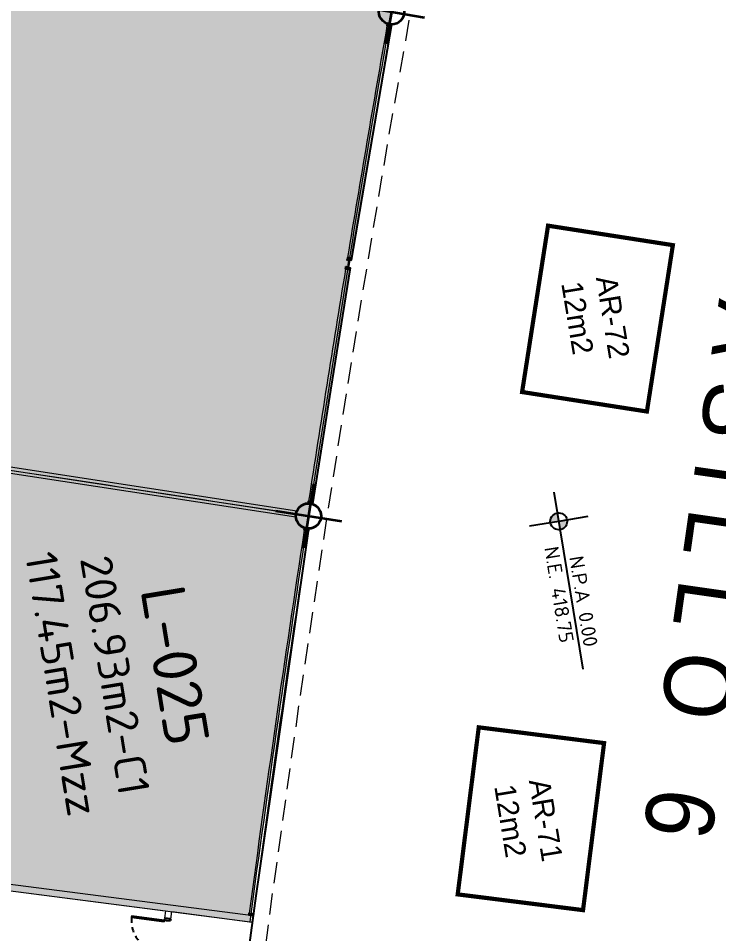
# Model space of a CAD drawing. Header units: metres. Extents: x 2 to 659295185, y -28 to 1124222152.
# Drawn here: x 655454.09 to 655470.72, y 1126575.22 to 1126596.97 of the extents above; entities that cross this region are included whole.
import ezdxf
from ezdxf.enums import TextEntityAlignment as Align

# ---------------------------------------------------------------- set-up
doc = ezdxf.new("R2010")
doc.units = ezdxf.units.M
doc.header["$MEASUREMENT"] = 0
for name, pattern in [('CCSM_C1_CUERPO HP$0$CONTINUA', [0]), ('CCSM_C1_CUERPO HP$0$HIDDEN2', [0.1875, 0.125, -0.0625]), ('CONTINUA', [0]), ('DASHDOT', [1, 0.5, -0.25, 0, -0.25]), ('DASHED', [0.75, 0.5, -0.25])]:
    doc.linetypes.add(name, pattern=pattern)
doc.layers.get('0').update_dxf_attribs({"linetype": 'CONTINUOUS'})
for name, color, linetype in [('CCSM_C1_CUERPO BJ$0$A-LOCAL ID', 7, 'CONTINUOUS'), ('CCSM_C1_CUERPO BJ$0$ID_Nº LOCAL', 7, 'CONTINUOUS'), ('CCSM_C1_CUERPO HP$0$A-FRENTE DE LOCAL', 4, 'CONTINUOUS'), ('CCSM_C1_CUERPO HP$0$A-LOCAL ID', 7, 'CONTINUOUS'), ('CCSM_C1_CUERPO HP$0$A-MARCOS LOCALES', 4, 'CONTINUOUS'), ('CCSM_C1_CUERPO HP$0$A-PARED', 2, 'CCSM_C1_CUERPO HP$0$CONTINUA'), ('CCSM_C1_CUERPO HP$0$A-PUERTA', 5, 'CCSM_C1_CUERPO HP$0$CONTINUA'), ('CCSM_C1_CUERPO HP$0$A-TEXTOS NIVELES', 7, 'CONTINUOUS'), ('CCSM_C1_CUERPO HP$0$ID_AREA EXACTA', 7, 'CONTINUOUS'), ('CCSM_C1_CUERPO HP$0$ID_Nº LOCAL', 7, 'CONTINUOUS'), ('CCSM_C1_CUERPO HP$0$ID_RUBRO', 7, 'CONTINUOUS'), ('CCSM_C1_CUERPO HP$0$ID_USO', 7, 'CONTINUOUS'), ('CCSM_XREF KIOSKOSE$0$Kiosco General', 154, 'CONTINUOUS')]:
    doc.layers.add(name, color=color, linetype=linetype)
doc.layers.add('CCSM_C1_CUERPO HP$0$A-AREAS COMERCIALES', color=151, linetype='CONTINUOUS', plot=False)
for name, color, linetype, lineweight in [('CCSM_XREF ESTRUCTURA15$0$E-CP COLUMNAS', 2, 'CONTINUOUS', 35), ('LOCALES ASIGNADOS', 41, 'DASHDOT', 0), ('LOCALES PROPIOS', 101, 'CONTINUA', 0)]:
    doc.layers.add(name, color=color, linetype=linetype, lineweight=lineweight)
doc.styles.add('CCSM_C1_CUERPO BJ$0$ROMANS', font='romans__.ttf')
doc.styles.add('CCSM_C1_CUERPO BJ$0$sigo', font='arial.ttf', dxfattribs={"width": 0.9})
doc.styles.add('CCSM_C1_CUERPO HP$0$ROMANS', font='romans__.ttf')
doc.styles.add('CCSM_C1_CUERPO HP$0$Standard', font='txt_____.ttf')
doc.styles.add('CCSM_XREF KIOSKOSE$0$Standard', font='txt')

# ---------------------------------------------------------------- blocks, each defined once
blk = doc.blocks.new('CCSM_C1_CUERPO HP$0$P. Doble 180+')
for p, q in [((-0.934, 1.589), (-0.153, 1.589)), ((-0.934, 1.589), (-0.934, 1.549)), ((-0.153, 1.549), (-0.934, 1.549)), ((-0.138, 1.619), (-0.153, 1.619)), ((-0.153, 1.619), (-0.153, 1.594)), ((-0.153, 1.594), (-0.108, 1.594)), ((-0.153, 1.589), (-0.153, 1.549)), ((-0.138, 1.634), (-0.138, 1.619)), ((-0.108, 1.584), (-0.003, 1.595)), ((-0.108, 1.594), (-0.108, 1.584)), ((-0.018, 1.634), (-0.018, 1.619)), ((-0.018, 1.619), (-0.003, 1.619)), ((-0.003, 1.619), (-0.003, 1.594)), ((-0.153, 0.069), (-0.934, 0.069)), ((-0.934, 0.029), (-0.934, 0.069)), ((-0.934, 0.029), (-0.153, 0.029)), ((-0.153, 0.029), (-0.153, 0.069)), ((-0.153, 0.024), (-0.108, 0.024)), ((-0.153, -0.001), (-0.153, 0.024)), ((-0.108, 0.024), (-0.108, 0.034)), ((-0.108, 0.034), (-0.003, 0.024)), ((-0.003, -0.001), (-0.003, 0.024)), ((-0.138, -0.001), (-0.153, -0.001)), ((-0.138, -0.016), (-0.138, -0.001)), ((-0.018, -0.001), (-0.003, -0.001)), ((-0.018, -0.016), (-0.018, -0.001))]:
    blk.add_line(p, q)
at = {"ltscale": 0.5}
for p, q in [((-0.018, 1.634), (-0.138, 1.634)), ((-0.018, -0.016), (-0.138, -0.016))]:
    blk.add_line(p, q, dxfattribs=at)
at = {"color": 8, "linetype": 'CCSM_C1_CUERPO HP$0$HIDDEN2'}
for centre, start, end in [((-0.15, 1.592), 183.0911, 275.2716), ((-0.15, 0.027), 84.7284, 176.9089)]:
    blk.add_arc(centre, 0.786, start, end, dxfattribs=at)
blk = doc.blocks.new('CCSM_C1_CUERPO HP$0$MARCO LOCAL-COLUMNA')
at = {"layer": 'CCSM_C1_CUERPO HP$0$A-MARCOS LOCALES'}
for points in [[(655585.123, 1126575.588), (655585.173, 1126575.588), (655585.173, 1126575.488), (655585.123, 1126575.488)], [(655585.128, 1126575.583), (655585.168, 1126575.583), (655585.168, 1126575.493), (655585.128, 1126575.493)]]:
    blk.add_lwpolyline(points, close=True, dxfattribs=at)
blk = doc.blocks.new('CCSM_C1_CUERPO HP$0$nivel para plantas')
h = blk.add_hatch(color=251)
h.paths.add_polyline_path([(0.2, 0, 0.414214), (0, 0.2), (0, 0)])
h.paths.add_polyline_path([(0, 0), (-0.2, 0, 0.414214), (0, -0.2)])
at = {"color": 251}
blk.add_line((-0.7, 0), (3.56, 0), dxfattribs=at)
blk.add_lwpolyline([(0, 0.7), (0, 0), (0, -0.7)], dxfattribs=at)
blk.add_circle((0, 0), 0.2, dxfattribs=at)
at = {"char_height": 0.34, "attachment_point": 1, "style": 'CCSM_C1_CUERPO HP$0$Standard'}
for s, insert, width in [('{\\Fromans|c0;\\C7;N.P.A 0.00}', (0.877, 0.444), 2.70141), ('{\\Fromans|c0;N.E. 418.75}', (0.56, -0.104), 3.02544)]:
    blk.add_mtext(s, dxfattribs=dict(at, insert=insert, width=width))
blk = doc.blocks.new('CCSM_C1_CUERPO HP$0$MARCO LOCAL-PARED')
for points in [[(655585.328, 1126575.539), (655585.378, 1126575.539), (655585.378, 1126575.439), (655585.328, 1126575.439)], [(655585.333, 1126575.534), (655585.373, 1126575.534), (655585.373, 1126575.444), (655585.333, 1126575.444)], [(655585.393, 1126575.539), (655585.393, 1126575.534), (655585.383, 1126575.534), (655585.383, 1126575.489), (655585.553, 1126575.489), (655585.553, 1126575.534), (655585.543, 1126575.534), (655585.543, 1126575.539), (655585.558, 1126575.539), (655585.558, 1126575.484), (655585.378, 1126575.484), (655585.378, 1126575.539)], [(655585.608, 1126575.539), (655585.558, 1126575.539), (655585.558, 1126575.439), (655585.608, 1126575.439)], [(655585.603, 1126575.534), (655585.563, 1126575.534), (655585.563, 1126575.444), (655585.603, 1126575.444)]]:
    blk.add_lwpolyline(points, close=True)
blk = doc.blocks.new('CCSM_C1_CUERPO HP$0$IDENT LOCAL')
at = {"layer": 'CCSM_C1_CUERPO HP$0$ID_AREA EXACTA', "style": 'CCSM_C1_CUERPO HP$0$ROMANS'}
blk.add_attdef('AREA-EXACTA', text='', height=0.5, dxfattribs=at).set_placement((0, 1.245), align=Align.BOTTOM_CENTER)
at = {"layer": 'CCSM_C1_CUERPO HP$0$ID_Nº LOCAL', "style": 'CCSM_C1_CUERPO HP$0$ROMANS'}
blk.add_attdef('NºLOCAL', text='', height=0.7, dxfattribs=at).set_placement((0, 2.05), align=Align.BOTTOM_CENTER)
at = {"layer": 'CCSM_C1_CUERPO HP$0$ID_RUBRO', "style": 'CCSM_C1_CUERPO HP$0$ROMANS'}
blk.add_attdef('RUBRO', text='', height=0.35, dxfattribs=at).set_placement((0, 0.395), align=Align.BOTTOM_CENTER)
at = {"layer": 'CCSM_C1_CUERPO HP$0$ID_USO', "style": 'CCSM_C1_CUERPO HP$0$ROMANS'}
blk.add_attdef('USO', text='', height=0.35, dxfattribs=at).set_placement((0, -0.455), align=Align.BOTTOM_CENTER)
blk = doc.blocks.new('CCSM_XREF ESTRUCTURA15$0$CCSM_COLUM REDONDA')
at = {"color": 5}
for p, q in [((0, 0.774), (0, -0.774)), ((-0.789, 0), (0.789, 0))]:
    blk.add_line(p, q, dxfattribs=at)
blk.add_circle((0, 0), 0.3)
blk = doc.blocks.new('CCSM_C1_CUERPO BJ$0$IDENT LOCAL')
at = {"style": 'CCSM_C1_CUERPO BJ$0$ROMANS'}
for tag, height, p in [('AREA-EXACTA', 0.5, (0.587, 0.096)), ('NºLOCAL', 0.7, (1.17, 0.119)), ('RUBRO', 0.35, (0, 0)), ('USO', 0.35, (-0.587, -0.096))]:
    blk.add_attdef(tag, text='', height=height, rotation=279.3085, dxfattribs=at).set_placement(p, align=Align.BOTTOM_CENTER)

msp = doc.modelspace()

# ---------------------------------------------------------------- hatches: boundary and pattern name
at = {"layer": 'LOCALES ASIGNADOS'}
h = msp.add_hatch(color=256, dxfattribs=at)
edge = h.paths.add_edge_path()
edge.add_arc((657350.7457, 1126255.3222), 1918.4878, 169.5560128, 169.7373074, ccw=False)
edge.add_line((655464.0423, 1126603.0946), (655452.2508, 1126605.3197))
edge.add_arc((652717.9995, 1127103.8189), 2779.3222, 349.5523267, 349.6675162, ccw=False)
edge.add_arc((655426.1193, 1126603.9671), 25.4631, 349.24483, 350.6351, ccw=False)
edge.add_line((655451.1352, 1126599.2153), (655462.9513, 1126597.123))
msp.add_hatch(color=256, dxfattribs=at).paths.add_polyline_path([(655460.9769, 1126585.1444), (655460.2826, 1126580.3249), (655459.5882, 1126575.5054), (655439.0286, 1126578.1656), (655440.4809, 1126588.2809), (655448.7197, 1126587.0206), (655448.7197, 1126587.0207), (655460.9773, 1126585.1455)])
at = {"layer": 'LOCALES PROPIOS'}
h = msp.add_hatch(color=101, dxfattribs=at)
edge = h.paths.add_edge_path()
edge.add_line((655458.8488, 1126636.1563), (655457.5349, 1126630.3037))
edge.add_line((655457.5349, 1126630.3037), (655456.2187, 1126624.4413))
edge.add_line((655456.2187, 1126624.4413), (655456.0203, 1126623.5634))
edge.add_line((655456.0203, 1126623.5634), (655454.6943, 1126617.4988))
edge.add_line((655454.6943, 1126617.4988), (655453.4369, 1126611.4142))
edge.add_line((655453.4369, 1126611.4142), (655452.2504, 1126605.3198))
edge.add_line((655452.2504, 1126605.3198), (655451.1347, 1126599.2131))
edge.add_line((655451.1347, 1126599.2131), (655462.9514, 1126597.1235))
edge.add_line((655462.9514, 1126597.1235), (655460.9771, 1126585.1456))
edge.add_line((655460.9771, 1126585.1456), (655455.046, 1126586.0526))
edge.add_line((655455.046, 1126586.0526), (655449.1151, 1126586.9551))
edge.add_line((655449.1151, 1126586.9551), (655440.4809, 1126588.281))
edge.add_line((655440.4809, 1126588.281), (655437.2531, 1126588.7748))
edge.add_line((655437.2531, 1126588.7748), (655424.4306, 1126590.7362))
edge.add_arc((656034.1751, 1126495.8779), 617.0789, 167.4467516, 171.157344, ccw=False)
edge.add_line((655431.8478, 1126629.9981), (655432.8219, 1126629.7794))
edge.add_line((655432.8219, 1126629.7794), (655432.8008, 1126629.6973))
edge.add_line((655432.8008, 1126629.6973), (655444.5103, 1126627.0742))
edge.add_line((655444.5103, 1126627.0742), (655447.1406, 1126638.7866))
edge.add_line((655447.1406, 1126638.7866), (655458.8488, 1126636.1563))

# ---------------------------------------------------------------- linework, layer by layer
at = {"color": 43}
msp.add_lwpolyline([(655463.0518, 1126597.406, -0.9204077), (655462.8993, 1126596.8281)], format="xyb", dxfattribs=at)
msp.add_lwpolyline([(655463.0518, 1126597.406, -0.9204077), (655462.8993, 1126596.8281)], format="xyb", dxfattribs=at)
msp.add_lwpolyline([(655462.8987, 1126596.8282), (655462.9485, 1126596.8194), (655461.9936, 1126591.2208), (655461.9492, 1126591.2282), (655461.9196, 1126591.0506), (655461.964, 1126591.0432), (655461.5012, 1126588.1353), (655461.0709, 1126585.4342), (655461.0309, 1126585.4407), (655461.0872, 1126585.4244), (655461.1442, 1126585.3956), (655461.1995, 1126585.3461), (655461.239, 1126585.2922), (655461.2642, 1126585.2343), (655461.2757, 1126585.1584), (655461.2749, 1126585.0995), (655461.2565, 1126585.0382), (655461.2247, 1126584.9766), (655461.1802, 1126584.9255), (655461.1252, 1126584.8839), (655461.0658, 1126584.8594), (655460.9996, 1126584.8463), (655460.9362, 1126584.8494), (655460.9811, 1126584.8414), (655460.5919, 1126582.1314), (655460.1604, 1126579.1297), (655459.7303, 1126576.1247), (655459.3548, 1126573.3642)], dxfattribs=at)
msp.add_lwpolyline([(655462.8987, 1126596.8282), (655462.9485, 1126596.8194), (655461.9936, 1126591.2208), (655461.9492, 1126591.2282), (655461.9196, 1126591.0506), (655461.964, 1126591.0432), (655461.5012, 1126588.1353), (655461.0709, 1126585.4342), (655461.0309, 1126585.4407), (655461.0872, 1126585.4244), (655461.1442, 1126585.3956), (655461.1995, 1126585.3461), (655461.239, 1126585.2922), (655461.2642, 1126585.2343), (655461.2757, 1126585.1584), (655461.2749, 1126585.0995), (655461.2565, 1126585.0382), (655461.2247, 1126584.9766), (655461.1802, 1126584.9255), (655461.1252, 1126584.8839), (655461.0658, 1126584.8594), (655460.9996, 1126584.8463), (655460.9362, 1126584.8494), (655460.9811, 1126584.8414), (655460.5919, 1126582.1314), (655460.1604, 1126579.1297), (655459.7303, 1126576.1247), (655459.3548, 1126573.3642)], dxfattribs=at)
at = {"layer": 'CCSM_C1_CUERPO HP$0$A-AREAS COMERCIALES', "lineweight": 5}
msp.add_lwpolyline([(655432.8199, 1126629.7799), (655432.803, 1126629.7068), (655444.512, 1126627.078), (655447.1406, 1126638.7866), (655458.8493, 1126636.1586), (655456.1192, 1126624.0021), (655455.9326, 1126623.1731, 0.0113026), (655451.1345, 1126599.2119), (655462.9514, 1126597.1235, 0.005773), (655461.9295, 1126591.1402), (655460.9777, 1126585.1455, -0.0001385), (655449.1151, 1126586.9602), (655440.4809, 1126588.2809), (655440.47, 1126588.21), (655424.4206, 1126590.6716, -0.0162242), (655431.8478, 1126629.9981), (655432.8199, 1126629.7799)], format="xyb", dxfattribs=at)
msp.add_lwpolyline([(655460.9769, 1126585.1444), (655440.4809, 1126588.2809, 0.0033292), (655439.0286, 1126578.1656), (655459.5882, 1126575.5054, -0.0040958)], format="xyb", close=True, dxfattribs=at)
at = {"layer": 'CCSM_C1_CUERPO HP$0$A-FRENTE DE LOCAL', "lineweight": 5}
for centre, radius, start, end in [((655980.0493, 1126505.7554), 525.1581, 170.017783, 170.626631), ((655980.2478, 1126505.7215), 525.2595, 170.017916, 170.626529), ((655998.2674, 1126502.8534), 543.6061, 170.667095, 171.255273), ((655998.3929, 1126502.8335), 543.6332, 170.667187, 171.255205), ((655947.0821, 1126510.3981), 491.8682, 171.298978, 172.369537), ((655947.0823, 1126510.3981), 491.7685, 171.298986, 172.369544)]:
    msp.add_arc(centre, radius, start, end, dxfattribs=at)
at = {"layer": 'CCSM_C1_CUERPO HP$0$A-PARED', "lineweight": 5}
for p, q in [((655460.7013, 1126585.2636), (655449.3735, 1126586.9966)), ((655460.6786, 1126585.1154), (655449.3509, 1126586.8483)), ((655459.6618, 1126575.6472), (655446.0746, 1126577.4052)), ((655457.5592, 1126575.5897), (655457.7079, 1126575.5705)), ((655457.5826, 1126575.7649), (655457.5599, 1126575.5896)), ((655457.7087, 1126575.5704), (655457.7314, 1126575.7457)), ((655457.7314, 1126575.7457), (655459.6425, 1126575.4984)), ((655459.6425, 1126575.4984), (655459.6618, 1126575.6472))]:
    msp.add_line(p, q, dxfattribs=at)
msp.add_lwpolyline([(655446.0553, 1126577.2564), (655457.5826, 1126575.7649)], dxfattribs=at)
at = {"layer": 'CCSM_XREF KIOSKOSE$0$Kiosco General', "linetype": 'DASHED', "lineweight": 5}
msp.add_lwpolyline([(655468.0789, 1126620.4533), (655479.0073, 1126618.0013, 0.0113914), (655474.4105, 1126595.0983, 0.0501371), (655471.1768, 1126548.1909), (655457.1731, 1126549.3476, -0.0342909), (655468.0763, 1126620.4539, 0.000523)], format="xyb", close=True, dxfattribs=at)
at = {"layer": 'CCSM_XREF KIOSKOSE$0$Kiosco General', "linetype": 'DASHED', "lineweight": 5, "const_width": 0.1}
for points in [[(655469.0142, 1126587.6279), (655469.6309, 1126591.58), (655466.6667, 1126592.0425), (655466.0501, 1126588.0904)], [(655467.4974, 1126575.7814), (655467.9969, 1126579.7501), (655465.0204, 1126580.1247), (655464.5209, 1126576.156)]]:
    msp.add_lwpolyline(points, close=True, dxfattribs=at)

# ---------------------------------------------------------------- block references
at = {"layer": 'CCSM_C1_CUERPO BJ$0$A-LOCAL ID', "lineweight": 5}
ref = msp.add_blockref('CCSM_C1_CUERPO BJ$0$IDENT LOCAL', (655467.8098, 1126585.2357), dxfattribs=dict(at, xscale=1.249999999913009, yscale=1.249999999913009, zscale=1.249999999913009, rotation=261.9059829641819))
ref.add_attrib('NºLOCAL', 'P A S I L L O   6', dxfattribs={"layer": 'CCSM_C1_CUERPO BJ$0$ID_Nº LOCAL', "height": 1.625, "rotation": 261.90598, "style": 'CCSM_C1_CUERPO BJ$0$sigo', "width": 0.9}).set_placement((655469.4805, 1126584.9981), align=Align.BOTTOM_CENTER)
at = {"layer": 'CCSM_C1_CUERPO HP$0$A-LOCAL ID', "lineweight": 5}
ref = msp.add_blockref('CCSM_C1_CUERPO HP$0$IDENT LOCAL', (655453.9467, 1126580.9631), dxfattribs=dict(at, xscale=1.500000000018708, yscale=1.500000000018708, zscale=1.500000000018708, rotation=279.3084512805686))
ref.add_attrib('NºLOCAL', 'L-025', dxfattribs={"layer": 'CCSM_C1_CUERPO HP$0$ID_Nº LOCAL', "height": 1.05, "rotation": 279.30845, "style": 'CCSM_C1_CUERPO HP$0$ROMANS'}).set_placement((655456.9812, 1126581.4604), align=Align.BOTTOM_CENTER)
ref.add_attrib('RUBRO', '117.45m2-Mzz', dxfattribs={"layer": 'CCSM_C1_CUERPO HP$0$ID_RUBRO', "height": 0.75, "rotation": 279.30845, "style": 'CCSM_C1_CUERPO HP$0$ROMANS'}).set_placement((655454.5319, 1126581.059), align=Align.BOTTOM_CENTER)
ref.add_attrib('AREA-EXACTA', '206.93m2-C1', dxfattribs={"layer": 'CCSM_C1_CUERPO HP$0$ID_AREA EXACTA', "height": 0.75, "rotation": 279.30845, "style": 'CCSM_C1_CUERPO HP$0$ROMANS'}).set_placement((655455.7901, 1126581.2652), align=Align.BOTTOM_CENTER)
at = {"layer": 'CCSM_C1_CUERPO HP$0$A-MARCOS LOCALES', "lineweight": 5}
for name, p, rotation in [('CCSM_C1_CUERPO HP$0$MARCO LOCAL-COLUMNA', (1650103.9805, 284187.4968), 79.93343151293948), ('CCSM_C1_CUERPO HP$0$MARCO LOCAL-PARED', (1659104.1951, 294926.0389), 80.54956966709976), ('CCSM_C1_CUERPO HP$0$MARCO LOCAL-PARED', (1659104.1951, 294926.0389), 80.54956966709976), ('CCSM_C1_CUERPO HP$0$MARCO LOCAL-COLUMNA', (1669342.4912, 307434.2574), 81.26030858520161), ('CCSM_C1_CUERPO HP$0$MARCO LOCAL-COLUMNA', (1669342.4912, 307434.2574), 81.26030858520161), ('CCSM_C1_CUERPO HP$0$MARCO LOCAL-COLUMNA', (1669342.393, 307433.6149), 81.26030858520161), ('CCSM_C1_CUERPO HP$0$MARCO LOCAL-COLUMNA', (1684469.4875, 326511.2983), 82.33091172139963)]:
    msp.add_blockref(name, p, dxfattribs=dict(at, rotation=rotation))
at = {"layer": 'CCSM_C1_CUERPO HP$0$A-PUERTA', "lineweight": 5, "rotation": 352.7544388208757}
msp.add_blockref('CCSM_C1_CUERPO HP$0$P. Doble 180+', (655457.5045, 1126573.9492), dxfattribs=at)
at = {"layer": 'CCSM_C1_CUERPO HP$0$A-TEXTOS NIVELES', "lineweight": 5, "rotation": 279.3084512052866}
msp.add_blockref('CCSM_C1_CUERPO HP$0$nivel para plantas', (655466.9203, 1126585.0176), dxfattribs=at)
at = {"layer": 'CCSM_XREF ESTRUCTURA15$0$E-CP COLUMNAS', "lineweight": 5}
for p, rotation in [((655462.9514, 1126597.1235), 349.9774776283119), ((655460.9771, 1126585.1456), 351.3027092125932)]:
    msp.add_blockref('CCSM_XREF ESTRUCTURA15$0$CCSM_COLUM REDONDA', p, dxfattribs=dict(at, rotation=rotation))

# ---------------------------------------------------------------- texts
at = {"layer": 'CCSM_XREF KIOSKOSE$0$Kiosco General', "lineweight": 5, "char_height": 0.2, "attachment_point": 1, "rotation": 279.308, "style": 'CCSM_XREF KIOSKOSE$0$Standard'}
for s, insert in [('\\pt2.6;{\\fArial|b0|i0|c0|p34;\\H2.5x;AR-72\\P12m2}', (655468.2943, 1126590.8888)), ('\\pt2.6;{\\fArial|b0|i0|c0|p34;\\H2.5x;AR-71\\P12m2}', (655466.7022, 1126578.9404))]:
    msp.add_mtext_dynamic_manual_height_columns(s, width=7.561207, gutter_width=1, heights=[0], dxfattribs=dict(at, insert=insert))

doc.saveas('drawing.dxf')
